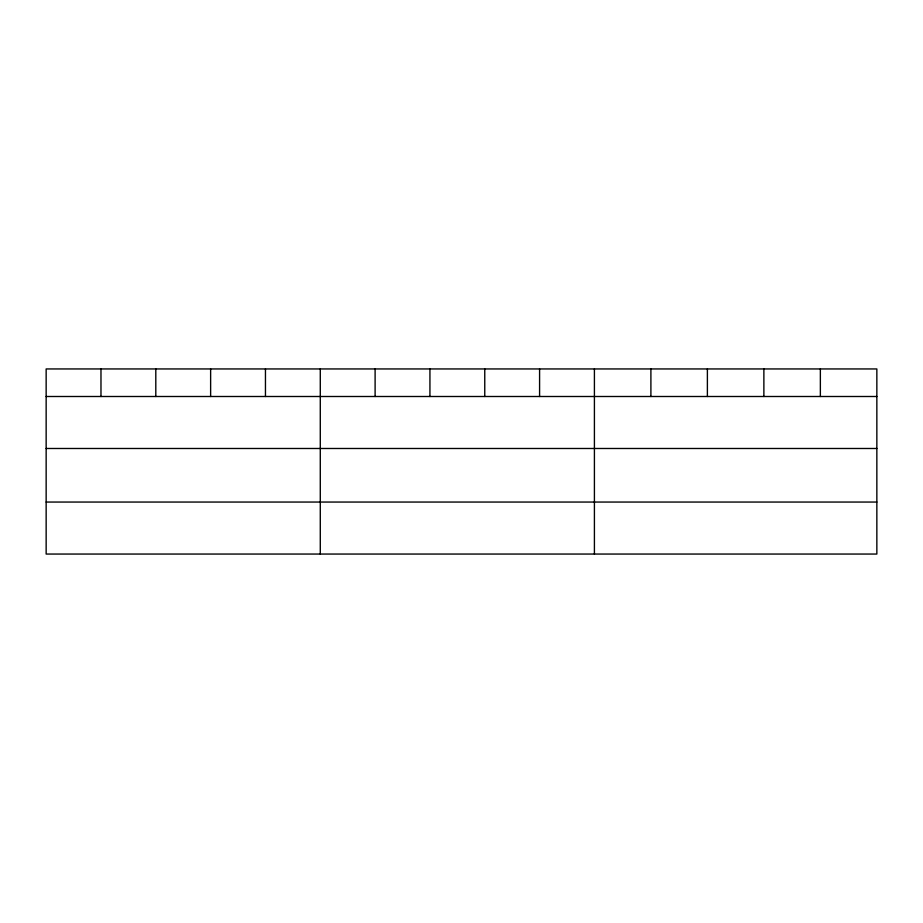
<?xml version="1.0" encoding="UTF-8"?>
<svg xmlns="http://www.w3.org/2000/svg" width="923" height="923" viewBox="0 0 923 923"><rect width="100%" height="100%" fill="white"/><g stroke="black" fill="none" stroke-linecap="round" stroke-linejoin="round"><path stroke-width="1.38" d="M876.85 448.486L876.85 368.946L46.15 368.946L46.15 554.054L876.85 554.054L876.85 448.486L46.15 448.486M46.15 396.498L876.85 396.498M46.15 502.054L876.85 502.054M820.362 368.946L820.362 396.498M763.875 368.946L763.875 396.498M707.387 368.946L707.387 396.498M650.9 368.946L650.9 396.498M594.412 368.946L594.412 554.054M539.586 368.946L539.586 396.498M484.76 368.946L484.76 396.498M429.933 368.946L429.933 396.498M375.107 368.946L375.107 396.498M320.281 368.946L320.281 554.054M265.455 368.946L265.455 396.498M210.629 368.946L210.629 396.498M155.802 368.946L155.802 396.498M100.976 368.946L100.976 396.498"/></g></svg>
